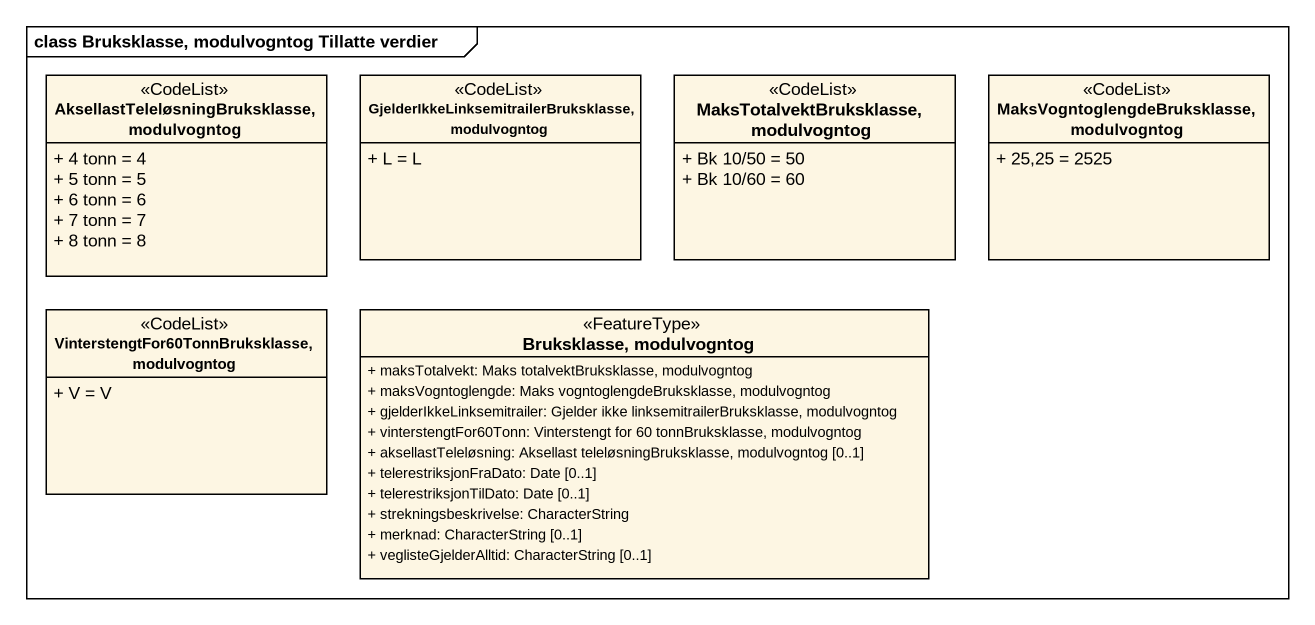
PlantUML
@startuml
mainframe class Bruksklasse, modulvogntog Tillatte verdier
hide circle
hide empty members
skinparam classAttributeIconSize 0
class "AksellastTeleløsningBruksklasse, modulvogntog" as AksellastTeleløsningBrukskla <<CodeList>> {
  + 4 tonn = 4
  + 5 tonn = 5
  + 6 tonn = 6
  + 7 tonn = 7
  + 8 tonn = 8
}
class "GjelderIkkeLinksemitrailerBruksklasse, modulvogntog" as GjelderIkkeLinksemitrailerBr <<CodeList>> {
  + L = L
}
class "MaksTotalvektBruksklasse, modulvogntog" as MaksTotalvektBruksklasse <<CodeList>> {
  + Bk 10/50 = 50
  + Bk 10/60 = 60
}
class "MaksVogntoglengdeBruksklasse, modulvogntog" as MaksVogntoglengdeBruksklasse <<CodeList>> {
  + 25,25 = 2525
}
class "VinterstengtFor60TonnBruksklasse, modulvogntog" as VinterstengtFor60TonnBrukskl <<CodeList>> {
  + V = V
}
class "Bruksklasse, modulvogntog" as Bruksklasse_modulvogntog <<FeatureType>> {
  + maksTotalvekt: Maks totalvektBruksklasse, modulvogntog
  + maksVogntoglengde: Maks vogntoglengdeBruksklasse, modulvogntog
  + gjelderIkkeLinksemitrailer: Gjelder ikke linksemitrailerBruksklasse, modulvogntog
  + vinterstengtFor60Tonn: Vinterstengt for 60 tonnBruksklasse, modulvogntog
  + aksellastTeleløsning: Aksellast teleløsningBruksklasse, modulvogntog [0..1]
  + telerestriksjonFraDato: Date [0..1]
  + telerestriksjonTilDato: Date [0..1]
  + strekningsbeskrivelse: CharacterString
  + merknad: CharacterString [0..1]
  + veglisteGjelderAlltid: CharacterString [0..1]
}
@enduml
